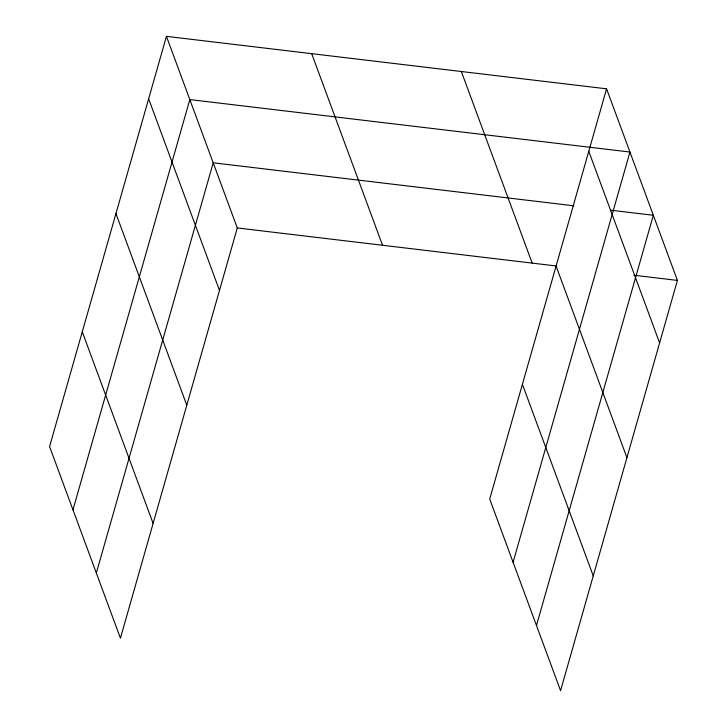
<?xml version="1.0" encoding="UTF-8"?>
<svg xmlns="http://www.w3.org/2000/svg" width="727" height="727" viewBox="0 0 727 727"><rect width="100%" height="100%" fill="white"/><g stroke="black" fill="none" stroke-linecap="round" stroke-linejoin="round"><path stroke-width="1.09" d="M166.438 36.35L49.581 446.587L120.428 638.179L237.284 227.951L166.438 36.35L606.572 88.821L677.419 280.413L560.562 690.65L489.716 499.049L606.572 88.821M72.964 509.809L189.82 99.581L629.955 152.043L513.089 562.28M96.337 573.04L213.202 162.803L574.003 205.814M536.471 625.502L653.328 215.274L610.871 210.212M237.284 227.951L556.755 266.037M633.844 275.224L677.419 280.413M588.77 151.307L659.616 342.908M556.082 266.064L626.928 457.665M461.327 71.5L532.173 263.101M522.404 384.292L593.25 575.893M311.683 53.662L382.529 245.263M148.644 98.836L219.49 290.437M115.947 213.593L186.794 405.193M82.269 331.83L153.115 523.431"/></g></svg>
